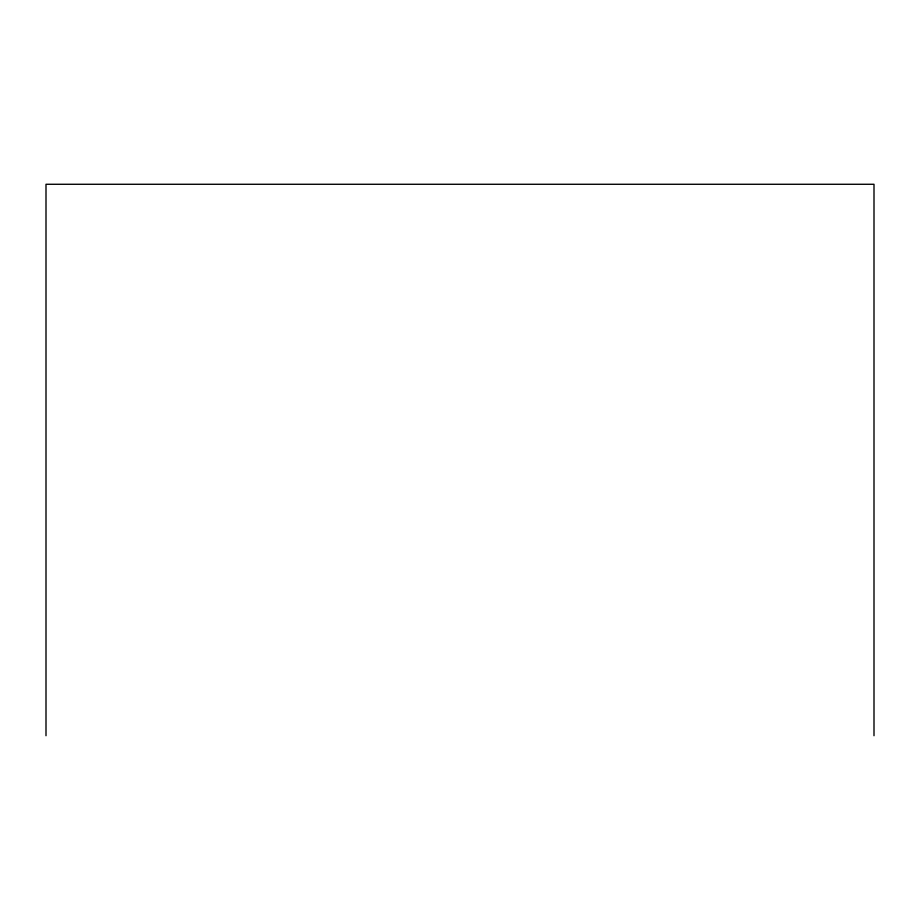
<?xml version="1.0" encoding="UTF-8"?>
<svg xmlns="http://www.w3.org/2000/svg" width="920" height="920" viewBox="0 0 920 920"><rect width="100%" height="100%" fill="white"/><g stroke="black" fill="none" stroke-linecap="round" stroke-linejoin="round"><path stroke-width="1.38" d="M874 735.724L874 184.276L46 184.276L46 735.724"/></g></svg>
